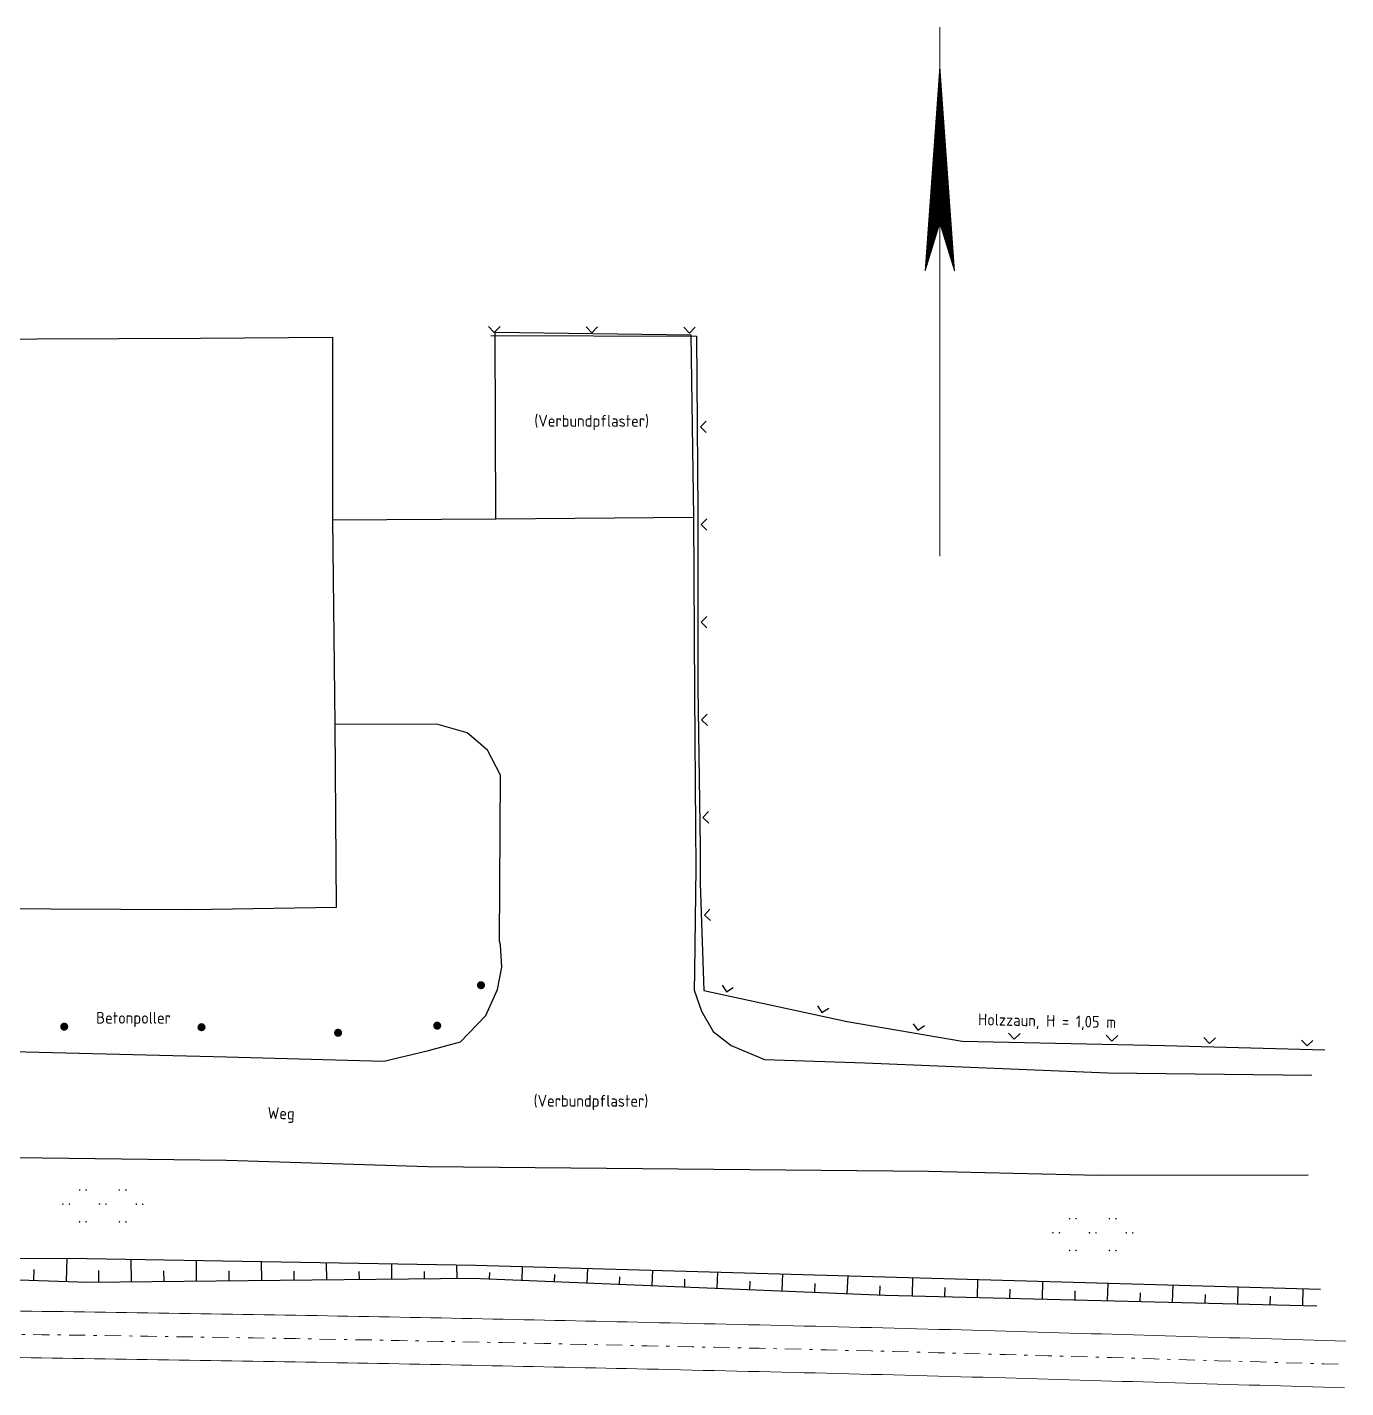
# Model space of a CAD drawing. Header units: metres. Extents: x 3570518 to 3570657, y 5731001 to 5731105.
# Drawn here: x 3570616.63 to 3570657.14, y 5731057.59 to 5731099.38 of the extents above; entities that cross this region are included whole.
import ezdxf
from ezdxf.enums import TextEntityAlignment as Align

# ---------------------------------------------------------------- set-up
doc = ezdxf.new("R2010")
doc.units = ezdxf.units.M
doc.header["$LTSCALE"] = 10
doc.header["$MEASUREMENT"] = 0
doc.linetypes.add('( Dashdot )', pattern=[1.001, 0.5, -0.25, 0.001, -0.25])
for name, color, linetype in [('VG-BLO-befestigte Flächen', 7, 'Continuous'), ('VG-BLO-Einfriedungen', 7, 'Continuous'), ('VG-BLO-Gleisschotter', 7, 'Continuous'), ('VG-BLO-Strassen_Wege', 7, 'Continuous'), ('VG-BLO-Vegetation', 7, 'Continuous')]:
    doc.layers.add(name, color=color, linetype=linetype)
doc.layers.add('VG-BLO-Gleise', color=7, linetype='Continuous', lineweight=20)
doc.styles.add('Style-isocp', font='isocp.shx')

# ---------------------------------------------------------------- blocks, each defined once
blk = doc.blocks.new('Poller')
at = {"layer": 'VG-BLO-Einfriedungen', "ltscale": 0.1}
h = blk.add_hatch(color=256, dxfattribs=at)
edge = h.paths.add_edge_path()
edge.add_arc((0, 0), 0.1, 0, 360)
blk = doc.blocks.new('106211')
at = {"layer": 'VG-BLO-Vegetation', "ltscale": 0.1}
h = blk.add_hatch(color=256, dxfattribs=at)
edge = h.paths.add_edge_path()
edge.add_arc((-1.422, 0.87), 0.05, 0, 360)
h = blk.add_hatch(color=256, dxfattribs=at)
edge = h.paths.add_edge_path()
edge.add_arc((-1.022, 0.87), 0.05, 0, 360)
h = blk.add_hatch(color=256, dxfattribs=at)
edge = h.paths.add_edge_path()
edge.add_arc((1.022, 0.87), 0.05, 0, 360)
h = blk.add_hatch(color=256, dxfattribs=at)
edge = h.paths.add_edge_path()
edge.add_arc((1.422, 0.87), 0.05, 0, 360)
h = blk.add_hatch(color=256, dxfattribs=at)
edge = h.paths.add_edge_path()
edge.add_arc((-2.447, 0), 0.05, 0, 360)
h = blk.add_hatch(color=256, dxfattribs=at)
edge = h.paths.add_edge_path()
edge.add_arc((-2.047, 0), 0.05, 0, 360)
h = blk.add_hatch(color=256, dxfattribs=at)
edge = h.paths.add_edge_path()
edge.add_arc((-0.2, 0), 0.05, 0, 360)
h = blk.add_hatch(color=256, dxfattribs=at)
edge = h.paths.add_edge_path()
edge.add_arc((0.2, 0), 0.05, 0, 360)
h = blk.add_hatch(color=256, dxfattribs=at)
edge = h.paths.add_edge_path()
edge.add_arc((2.059, 0), 0.05, 0, 360)
h = blk.add_hatch(color=256, dxfattribs=at)
edge = h.paths.add_edge_path()
edge.add_arc((2.459, 0), 0.05, 0, 360)
h = blk.add_hatch(color=256, dxfattribs=at)
edge = h.paths.add_edge_path()
edge.add_arc((-1.422, -1.086), 0.05, 0, 360)
h = blk.add_hatch(color=256, dxfattribs=at)
edge = h.paths.add_edge_path()
edge.add_arc((-1.022, -1.086), 0.05, 0, 360)
h = blk.add_hatch(color=256, dxfattribs=at)
edge = h.paths.add_edge_path()
edge.add_arc((1.022, -1.086), 0.05, 0, 360)
h = blk.add_hatch(color=256, dxfattribs=at)
edge = h.paths.add_edge_path()
edge.add_arc((1.422, -1.086), 0.05, 0, 360)
blk = doc.blocks.new('*U1')
at = {"color": 0, "linetype": 'ByBlock', "lineweight": -2}
for p, q in [((3400064.97, 5400134.79), (3400065.02, 5400134.86)), ((3400064.98, 5400134.88), (3400065.02, 5400134.88)), ((3400064.99, 5400135), (3400065.01, 5400135)), ((3400065.02, 5400134.89), (3400064.99, 5400134.94)), ((3400065, 5400135.12), (3400065, 5400135.12)), ((3400065, 5400135.07), (3400065, 5400135.09)), ((3400064.83, 5400132.79), (3400065.13, 5400133.31)), ((3400064.85, 5400133.07), (3400065.11, 5400133.53)), ((3400065.18, 5400132.61), (3400064.86, 5400133.17)), ((3400064.87, 5400133.36), (3400065.1, 5400133.75)), ((3400065.16, 5400132.89), (3400064.87, 5400133.39)), ((3400064.87, 5400133.38), (3400065.13, 5400133.38)), ((3400064.87, 5400133.25), (3400065.13, 5400133.25)), ((3400064.88, 5400133.5), (3400065.12, 5400133.5)), ((3400064.89, 5400133.64), (3400065.08, 5400133.97)), ((3400064.89, 5400133.62), (3400065.11, 5400133.62)), ((3400065.14, 5400133.18), (3400064.89, 5400133.61)), ((3400064.9, 5400133.75), (3400065.1, 5400133.75)), ((3400064.91, 5400133.93), (3400065.07, 5400134.2)), ((3400064.91, 5400133.88), (3400065.09, 5400133.88)), ((3400065.12, 5400133.46), (3400064.91, 5400133.83)), ((3400065.1, 5400133.75), (3400064.92, 5400134.05)), ((3400064.92, 5400134), (3400065.08, 5400134)), ((3400064.93, 5400134.21), (3400065.05, 5400134.42)), ((3400064.93, 5400134.12), (3400065.07, 5400134.12)), ((3400065.08, 5400134.03), (3400064.94, 5400134.28)), ((3400064.94, 5400134.25), (3400065.06, 5400134.25)), ((3400064.95, 5400134.5), (3400065.04, 5400134.64)), ((3400064.95, 5400134.5), (3400065.05, 5400134.5)), ((3400065.06, 5400134.32), (3400064.95, 5400134.5)), ((3400064.95, 5400134.38), (3400065.05, 5400134.38)), ((3400064.96, 5400134.62), (3400065.04, 5400134.62)), ((3400064.97, 5400134.75), (3400065.03, 5400134.75)), ((3400065.04, 5400134.61), (3400064.97, 5400134.72)), ((3400064.67, 5400130.51), (3400065.26, 5400131.53)), ((3400064.69, 5400130.79), (3400065.24, 5400131.75)), ((3400064.71, 5400131.08), (3400065.23, 5400131.97)), ((3400064.73, 5400131.36), (3400065.21, 5400132.19)), ((3400064.74, 5400131.5), (3400065.26, 5400131.5)), ((3400064.75, 5400131.65), (3400065.19, 5400132.42)), ((3400064.75, 5400131.62), (3400065.25, 5400131.62)), ((3400065.32, 5400130.61), (3400064.75, 5400131.61)), ((3400065.3, 5400130.9), (3400064.76, 5400131.83)), ((3400064.76, 5400131.75), (3400065.24, 5400131.75)), ((3400064.77, 5400131.93), (3400065.18, 5400132.64)), ((3400064.77, 5400131.88), (3400065.23, 5400131.88)), ((3400064.78, 5400132.12), (3400065.22, 5400132.12)), ((3400065.28, 5400131.18), (3400064.78, 5400132.05)), ((3400064.78, 5400132), (3400065.22, 5400132)), ((3400064.79, 5400132.22), (3400065.16, 5400132.86)), ((3400064.79, 5400132.25), (3400065.21, 5400132.25)), ((3400064.8, 5400132.38), (3400065.2, 5400132.38)), ((3400065.26, 5400131.47), (3400064.8, 5400132.28)), ((3400064.81, 5400132.5), (3400065.15, 5400133.08)), ((3400064.81, 5400132.5), (3400065.19, 5400132.5)), ((3400065.24, 5400131.75), (3400064.81, 5400132.5)), ((3400064.82, 5400132.62), (3400065.18, 5400132.62)), ((3400064.83, 5400132.75), (3400065.17, 5400132.75)), ((3400065.22, 5400132.04), (3400064.83, 5400132.72)), ((3400065.2, 5400132.32), (3400064.84, 5400132.94)), ((3400064.84, 5400132.88), (3400065.16, 5400132.88)), ((3400064.85, 5400133), (3400065.15, 5400133)), ((3400064.86, 5400133.12), (3400065.14, 5400133.12)), ((3400064.53, 5400128.51), (3400065.37, 5400129.97)), ((3400064.55, 5400128.79), (3400065.35, 5400130.19)), ((3400064.57, 5400129.08), (3400065.34, 5400130.41)), ((3400064.59, 5400129.36), (3400065.32, 5400130.64)), ((3400064.61, 5400129.65), (3400065.31, 5400130.86)), ((3400064.62, 5400129.88), (3400065.38, 5400129.88)), ((3400065.49, 5400128.33), (3400064.62, 5400129.83)), ((3400064.63, 5400129.94), (3400065.29, 5400131.08)), ((3400064.63, 5400130), (3400065.37, 5400130)), ((3400064.64, 5400130.12), (3400065.36, 5400130.12)), ((3400065.47, 5400128.61), (3400064.64, 5400130.05)), ((3400064.65, 5400130.22), (3400065.27, 5400131.3)), ((3400065.45, 5400128.9), (3400064.65, 5400130.27)), ((3400064.65, 5400130.25), (3400065.35, 5400130.25)), ((3400064.66, 5400130.38), (3400065.34, 5400130.38)), ((3400064.67, 5400130.5), (3400065.33, 5400130.5)), ((3400065.43, 5400129.18), (3400064.67, 5400130.5)), ((3400065.4, 5400129.47), (3400064.68, 5400130.72)), ((3400064.68, 5400130.62), (3400065.32, 5400130.62)), ((3400064.69, 5400130.75), (3400065.31, 5400130.75)), ((3400064.7, 5400131), (3400065.3, 5400131)), ((3400065.38, 5400129.76), (3400064.7, 5400130.94)), ((3400064.7, 5400130.88), (3400065.3, 5400130.88)), ((3400064.71, 5400131.12), (3400065.29, 5400131.12)), ((3400064.72, 5400131.25), (3400065.28, 5400131.25)), ((3400065.36, 5400130.04), (3400064.72, 5400131.16)), ((3400065.34, 5400130.33), (3400064.73, 5400131.39)), ((3400064.73, 5400131.38), (3400065.27, 5400131.38)), ((3400064.36, 5400126.23), (3400065.5, 5400128.19)), ((3400064.38, 5400126.51), (3400065.48, 5400128.41)), ((3400064.4, 5400126.8), (3400065.46, 5400128.63)), ((3400064.42, 5400127.08), (3400065.45, 5400128.86)), ((3400064.45, 5400127.37), (3400065.43, 5400129.08)), ((3400064.47, 5400127.65), (3400065.42, 5400129.3)), ((3400064.49, 5400127.94), (3400065.4, 5400129.52)), ((3400064.51, 5400128.22), (3400065.39, 5400129.75)), ((3400065.63, 5400126.33), (3400064.51, 5400128.27)), ((3400064.51, 5400128.25), (3400065.49, 5400128.25)), ((3400064.52, 5400128.38), (3400065.48, 5400128.38)), ((3400064.53, 5400128.62), (3400065.47, 5400128.62)), ((3400064.53, 5400128.5), (3400065.47, 5400128.5)), ((3400065.61, 5400126.62), (3400064.53, 5400128.49)), ((3400064.54, 5400128.75), (3400065.46, 5400128.75)), ((3400065.59, 5400126.9), (3400064.54, 5400128.72)), ((3400064.55, 5400128.88), (3400065.45, 5400128.88)), ((3400064.56, 5400129), (3400065.44, 5400129)), ((3400065.57, 5400127.19), (3400064.56, 5400128.94)), ((3400065.55, 5400127.47), (3400064.57, 5400129.16)), ((3400064.57, 5400129.12), (3400065.43, 5400129.12)), ((3400064.58, 5400129.25), (3400065.42, 5400129.25)), ((3400064.59, 5400129.38), (3400065.41, 5400129.38)), ((3400065.53, 5400127.76), (3400064.59, 5400129.38)), ((3400065.51, 5400128.04), (3400064.6, 5400129.61)), ((3400064.6, 5400129.5), (3400065.4, 5400129.5)), ((3400064.61, 5400129.62), (3400065.39, 5400129.62)), ((3400064.62, 5400129.75), (3400065.38, 5400129.75)), ((3400064.22, 5400124.23), (3400065.61, 5400126.63)), ((3400064.24, 5400124.52), (3400065.59, 5400126.85)), ((3400064.26, 5400124.8), (3400065.58, 5400127.08)), ((3400064.28, 5400125.09), (3400065.56, 5400127.3)), ((3400064.3, 5400125.37), (3400065.54, 5400127.52)), ((3400064.32, 5400125.66), (3400065.53, 5400127.74)), ((3400064.34, 5400125.94), (3400065.51, 5400127.97)), ((3400064.38, 5400126.5), (3400065.62, 5400126.5)), ((3400065.79, 5400124.05), (3400064.38, 5400126.49)), ((3400064.39, 5400126.62), (3400065.61, 5400126.62)), ((3400064.4, 5400126.75), (3400065.6, 5400126.75)), ((3400065.77, 5400124.33), (3400064.4, 5400126.71)), ((3400065.75, 5400124.62), (3400064.41, 5400126.94)), ((3400064.41, 5400126.88), (3400065.59, 5400126.88)), ((3400064.42, 5400127), (3400065.58, 5400127)), ((3400065.73, 5400124.91), (3400064.43, 5400127.16)), ((3400064.43, 5400127.12), (3400065.57, 5400127.12)), ((3400064.44, 5400127.25), (3400065.56, 5400127.25)), ((3400064.45, 5400127.5), (3400065.55, 5400127.5)), ((3400064.45, 5400127.38), (3400065.55, 5400127.38)), ((3400065.71, 5400125.19), (3400064.45, 5400127.38)), ((3400064.46, 5400127.62), (3400065.54, 5400127.62)), ((3400065.69, 5400125.48), (3400064.46, 5400127.6)), ((3400064.47, 5400127.75), (3400065.53, 5400127.75)), ((3400064.48, 5400127.88), (3400065.52, 5400127.88)), ((3400065.67, 5400125.76), (3400064.48, 5400127.83)), ((3400065.65, 5400126.05), (3400064.49, 5400128.05)), ((3400064.49, 5400128), (3400065.51, 5400128)), ((3400064.5, 5400128.12), (3400065.5, 5400128.12)), ((3400064.06, 5400121.95), (3400065.73, 5400124.85)), ((3400064.08, 5400122.23), (3400065.72, 5400125.07)), ((3400064.1, 5400122.52), (3400065.7, 5400125.3)), ((3400064.12, 5400122.8), (3400065.69, 5400125.52)), ((3400064.14, 5400123.09), (3400065.67, 5400125.74)), ((3400064.16, 5400123.37), (3400065.66, 5400125.96)), ((3400064.18, 5400123.66), (3400065.64, 5400126.19)), ((3400064.2, 5400123.94), (3400065.62, 5400126.41)), ((3400065.93, 5400122.05), (3400064.27, 5400124.93)), ((3400064.27, 5400124.88), (3400065.73, 5400124.88)), ((3400064.28, 5400125.12), (3400065.72, 5400125.12)), ((3400064.28, 5400125), (3400065.72, 5400125)), ((3400064.29, 5400125.25), (3400065.71, 5400125.25)), ((3400065.91, 5400122.34), (3400064.29, 5400125.16)), ((3400064.3, 5400125.38), (3400065.7, 5400125.38)), ((3400065.89, 5400122.62), (3400064.3, 5400125.38)), ((3400064.31, 5400125.5), (3400065.69, 5400125.5)), ((3400064.32, 5400125.62), (3400065.68, 5400125.62)), ((3400065.87, 5400122.91), (3400064.32, 5400125.6)), ((3400065.85, 5400123.19), (3400064.33, 5400125.82)), ((3400064.33, 5400125.75), (3400065.67, 5400125.75)), ((3400064.34, 5400125.88), (3400065.66, 5400125.88)), ((3400065.83, 5400123.48), (3400064.35, 5400126.05)), ((3400064.35, 5400126), (3400065.65, 5400126)), ((3400064.36, 5400126.12), (3400065.64, 5400126.12)), ((3400064.37, 5400126.38), (3400065.63, 5400126.38)), ((3400065.81, 5400123.76), (3400064.37, 5400126.27)), ((3400064.37, 5400126.25), (3400065.63, 5400126.25)), ((3400063.92, 5400119.95), (3400065.85, 5400123.29)), ((3400063.94, 5400120.24), (3400065.83, 5400123.52)), ((3400063.96, 5400120.52), (3400065.81, 5400123.74)), ((3400063.98, 5400120.81), (3400065.8, 5400123.96)), ((3400064, 5400121.09), (3400065.78, 5400124.18)), ((3400064.02, 5400121.38), (3400065.77, 5400124.41)), ((3400064.04, 5400121.66), (3400065.75, 5400124.63)), ((3400066.1, 5400119.77), (3400064.14, 5400123.15)), ((3400064.14, 5400123.12), (3400065.86, 5400123.12)), ((3400064.15, 5400123.25), (3400065.85, 5400123.25)), ((3400064.16, 5400123.38), (3400065.84, 5400123.38)), ((3400066.08, 5400120.06), (3400064.16, 5400123.38)), ((3400064.17, 5400123.5), (3400065.83, 5400123.5)), ((3400064.18, 5400123.62), (3400065.82, 5400123.62)), ((3400066.06, 5400120.34), (3400064.18, 5400123.6)), ((3400066.04, 5400120.63), (3400064.19, 5400123.82)), ((3400064.19, 5400123.75), (3400065.81, 5400123.75)), ((3400064.2, 5400124), (3400065.8, 5400124)), ((3400064.2, 5400123.88), (3400065.8, 5400123.88)), ((3400064.21, 5400124.12), (3400065.79, 5400124.12)), ((3400066.02, 5400120.91), (3400064.21, 5400124.04)), ((3400066, 5400121.2), (3400064.22, 5400124.27)), ((3400064.22, 5400124.25), (3400065.78, 5400124.25)), ((3400064.23, 5400124.38), (3400065.77, 5400124.38)), ((3400064.24, 5400124.5), (3400065.76, 5400124.5)), ((3400065.98, 5400121.48), (3400064.24, 5400124.49)), ((3400064.25, 5400124.62), (3400065.75, 5400124.62)), ((3400064.26, 5400124.75), (3400065.74, 5400124.75)), ((3400065.95, 5400121.77), (3400064.26, 5400124.71)), ((3400063.75, 5400117.67), (3400065.97, 5400121.51)), ((3400063.77, 5400117.95), (3400065.96, 5400121.74)), ((3400063.79, 5400118.24), (3400065.94, 5400121.96)), ((3400063.81, 5400118.52), (3400065.93, 5400122.18)), ((3400063.83, 5400118.81), (3400065.91, 5400122.4)), ((3400063.85, 5400119.09), (3400065.89, 5400122.63)), ((3400063.87, 5400119.38), (3400065.88, 5400122.85)), ((3400063.9, 5400119.67), (3400065.86, 5400123.07)), ((3400064.03, 5400121.62), (3400065.97, 5400121.62)), ((3400066.24, 5400117.77), (3400064.03, 5400121.6)), ((3400064.03, 5400121.5), (3400065.97, 5400121.5)), ((3400064.04, 5400121.75), (3400065.96, 5400121.75)), ((3400064.05, 5400121.88), (3400065.95, 5400121.88)), ((3400066.22, 5400118.06), (3400064.05, 5400121.82)), ((3400066.2, 5400118.34), (3400064.06, 5400122.04)), ((3400064.06, 5400122), (3400065.94, 5400122)), ((3400064.07, 5400122.12), (3400065.93, 5400122.12)), ((3400066.18, 5400118.63), (3400064.08, 5400122.26)), ((3400064.08, 5400122.25), (3400065.92, 5400122.25)), ((3400064.09, 5400122.38), (3400065.91, 5400122.38)), ((3400064.1, 5400122.5), (3400065.9, 5400122.5)), ((3400066.16, 5400118.91), (3400064.1, 5400122.49)), ((3400066.14, 5400119.2), (3400064.11, 5400122.71)), ((3400064.11, 5400122.62), (3400065.89, 5400122.62)), ((3400064.12, 5400122.88), (3400065.88, 5400122.88)), ((3400064.12, 5400122.75), (3400065.88, 5400122.75)), ((3400064.13, 5400123), (3400065.87, 5400123)), ((3400066.12, 5400119.48), (3400064.13, 5400122.93)), ((3400063.61, 5400115.67), (3400066.08, 5400119.96)), ((3400063.63, 5400115.96), (3400066.07, 5400120.18)), ((3400063.65, 5400116.24), (3400066.05, 5400120.4)), ((3400063.67, 5400116.53), (3400066.04, 5400120.62)), ((3400063.69, 5400116.81), (3400066.02, 5400120.85)), ((3400063.71, 5400117.1), (3400066, 5400121.07)), ((3400063.73, 5400117.38), (3400065.99, 5400121.29)), ((3400063.91, 5400119.88), (3400066.09, 5400119.88)), ((3400066.4, 5400115.49), (3400063.91, 5400119.82)), ((3400066.38, 5400115.78), (3400063.92, 5400120.04)), ((3400063.92, 5400120), (3400066.08, 5400120)), ((3400063.93, 5400120.12), (3400066.07, 5400120.12)), ((3400066.36, 5400116.06), (3400063.94, 5400120.26)), ((3400063.94, 5400120.25), (3400066.06, 5400120.25)), ((3400063.95, 5400120.5), (3400066.05, 5400120.5)), ((3400066.34, 5400116.35), (3400063.95, 5400120.48)), ((3400063.95, 5400120.38), (3400066.05, 5400120.38)), ((3400063.96, 5400120.62), (3400066.04, 5400120.62)), ((3400063.97, 5400120.75), (3400066.03, 5400120.75)), ((3400066.32, 5400116.63), (3400063.97, 5400120.71)), ((3400063.98, 5400120.88), (3400066.02, 5400120.88)), ((3400063.99, 5400121), (3400066.01, 5400121)), ((3400066.3, 5400116.92), (3400063.99, 5400120.93)), ((3400066.28, 5400117.2), (3400064, 5400121.15)), ((3400064, 5400121.12), (3400066, 5400121.12)), ((3400064.01, 5400121.25), (3400065.99, 5400121.25)), ((3400064.02, 5400121.38), (3400065.98, 5400121.38)), ((3400066.26, 5400117.49), (3400064.02, 5400121.37)), ((3400063.45, 5400113.39), (3400066.21, 5400118.18)), ((3400063.47, 5400113.67), (3400066.2, 5400118.4)), ((3400063.49, 5400113.96), (3400066.18, 5400118.62)), ((3400063.51, 5400114.24), (3400066.16, 5400118.84)), ((3400063.53, 5400114.53), (3400066.15, 5400119.07)), ((3400063.55, 5400114.82), (3400066.13, 5400119.29)), ((3400063.57, 5400115.1), (3400066.12, 5400119.51)), ((3400063.59, 5400115.39), (3400066.1, 5400119.73)), ((3400066.55, 5400113.49), (3400063.79, 5400118.26)), ((3400063.79, 5400118.25), (3400066.21, 5400118.25)), ((3400063.79, 5400118.12), (3400066.21, 5400118.12)), ((3400063.8, 5400118.38), (3400066.2, 5400118.38)), ((3400063.81, 5400118.5), (3400066.19, 5400118.5)), ((3400066.53, 5400113.78), (3400063.81, 5400118.48)), ((3400063.82, 5400118.62), (3400066.18, 5400118.62)), ((3400063.83, 5400118.75), (3400066.17, 5400118.75)), ((3400066.5, 5400114.06), (3400063.83, 5400118.7)), ((3400066.48, 5400114.35), (3400063.84, 5400118.93)), ((3400063.84, 5400118.88), (3400066.16, 5400118.88)), ((3400063.85, 5400119), (3400066.15, 5400119)), ((3400066.46, 5400114.63), (3400063.86, 5400119.15)), ((3400063.86, 5400119.12), (3400066.14, 5400119.12)), ((3400063.87, 5400119.38), (3400066.13, 5400119.38)), ((3400066.44, 5400114.92), (3400063.87, 5400119.37)), ((3400063.87, 5400119.25), (3400066.13, 5400119.25)), ((3400063.88, 5400119.5), (3400066.12, 5400119.5)), ((3400063.89, 5400119.62), (3400066.11, 5400119.62)), ((3400066.42, 5400115.21), (3400063.89, 5400119.59)), ((3400063.9, 5400119.75), (3400066.1, 5400119.75)), ((3400063.67, 5400116.5), (3400066.33, 5400116.5)), ((3400064.65, 5400114.78), (3400063.67, 5400116.48)), ((3400064.7, 5400114.95), (3400063.68, 5400116.7)), ((3400063.68, 5400116.62), (3400066.32, 5400116.62)), ((3400063.69, 5400116.75), (3400066.31, 5400116.75)), ((3400063.7, 5400117), (3400066.3, 5400117)), ((3400064.75, 5400115.11), (3400063.7, 5400116.92)), ((3400063.7, 5400116.88), (3400066.3, 5400116.88)), ((3400063.71, 5400117.12), (3400066.29, 5400117.12)), ((3400063.72, 5400117.25), (3400066.28, 5400117.25)), ((3400064.8, 5400115.27), (3400063.72, 5400117.15)), ((3400063.73, 5400117.38), (3400066.27, 5400117.38)), ((3400064.85, 5400115.44), (3400063.73, 5400117.37)), ((3400063.74, 5400117.5), (3400066.26, 5400117.5)), ((3400063.75, 5400117.62), (3400066.25, 5400117.62)), ((3400064.9, 5400115.6), (3400063.75, 5400117.59)), ((3400064.95, 5400115.77), (3400063.76, 5400117.81)), ((3400063.76, 5400117.75), (3400066.24, 5400117.75)), ((3400063.77, 5400117.88), (3400066.23, 5400117.88)), ((3400065, 5400115.93), (3400063.78, 5400118.04)), ((3400063.78, 5400118), (3400066.22, 5400118)), ((3400065.02, 5400115.87), (3400066.23, 5400117.95)), ((3400065.07, 5400115.71), (3400066.24, 5400117.73)), ((3400065.12, 5400115.54), (3400066.26, 5400117.51)), ((3400065.17, 5400115.38), (3400066.27, 5400117.29)), ((3400065.22, 5400115.21), (3400066.29, 5400117.06)), ((3400065.27, 5400115.05), (3400066.31, 5400116.84)), ((3400065.32, 5400114.89), (3400066.32, 5400116.62)), ((3400063.41, 5400112.82), (3400064.76, 5400115.17)), ((3400063.43, 5400113.1), (3400064.93, 5400115.7)), ((3400063.55, 5400114.88), (3400064.67, 5400114.88)), ((3400063.56, 5400115), (3400064.71, 5400115)), ((3400064.3, 5400113.64), (3400063.56, 5400114.92)), ((3400064.35, 5400113.8), (3400063.57, 5400115.14)), ((3400063.57, 5400115.12), (3400064.75, 5400115.12)), ((3400063.58, 5400115.25), (3400064.79, 5400115.25)), ((3400063.59, 5400115.38), (3400064.83, 5400115.38)), ((3400064.4, 5400113.96), (3400063.59, 5400115.37)), ((3400064.45, 5400114.13), (3400063.6, 5400115.59)), ((3400063.6, 5400115.5), (3400064.86, 5400115.5)), ((3400063.61, 5400115.62), (3400064.9, 5400115.62)), ((3400063.62, 5400115.88), (3400064.98, 5400115.88)), ((3400064.5, 5400114.29), (3400063.62, 5400115.81)), ((3400063.62, 5400115.75), (3400064.94, 5400115.75)), ((3400063.63, 5400116), (3400066.37, 5400116)), ((3400063.64, 5400116.12), (3400066.36, 5400116.12)), ((3400064.55, 5400114.46), (3400063.64, 5400116.03)), ((3400064.6, 5400114.62), (3400063.65, 5400116.26)), ((3400063.65, 5400116.25), (3400066.35, 5400116.25)), ((3400063.66, 5400116.38), (3400066.34, 5400116.38)), ((3400066.57, 5400113.21), (3400065.02, 5400115.89)), ((3400065.02, 5400115.88), (3400066.38, 5400115.88)), ((3400065.06, 5400115.75), (3400066.38, 5400115.75)), ((3400065.1, 5400115.62), (3400066.39, 5400115.62)), ((3400065.14, 5400115.5), (3400066.4, 5400115.5)), ((3400065.17, 5400115.38), (3400066.41, 5400115.38)), ((3400066.59, 5400112.92), (3400065.18, 5400115.37)), ((3400065.21, 5400115.25), (3400066.42, 5400115.25)), ((3400065.25, 5400115.12), (3400066.43, 5400115.12)), ((3400065.29, 5400115), (3400066.44, 5400115)), ((3400065.33, 5400114.88), (3400066.45, 5400114.88)), ((3400066.61, 5400112.64), (3400065.34, 5400114.84)), ((3400065.37, 5400114.72), (3400066.34, 5400116.4)), ((3400065.42, 5400114.56), (3400066.35, 5400116.17)), ((3400065.47, 5400114.4), (3400066.37, 5400115.95)), ((3400065.52, 5400114.23), (3400066.39, 5400115.73)), ((3400065.57, 5400114.07), (3400066.4, 5400115.51)), ((3400065.62, 5400113.9), (3400066.42, 5400115.28)), ((3400065.67, 5400113.74), (3400066.43, 5400115.06)), ((3400065.72, 5400113.58), (3400066.45, 5400114.84)), ((3400063.34, 5400111.96), (3400064.28, 5400113.59)), ((3400063.37, 5400112.25), (3400064.44, 5400114.11)), ((3400063.39, 5400112.53), (3400064.6, 5400114.64)), ((3400063.9, 5400112.33), (3400063.43, 5400113.14)), ((3400063.43, 5400113.12), (3400064.14, 5400113.12)), ((3400063.44, 5400113.25), (3400064.18, 5400113.25)), ((3400063.45, 5400113.5), (3400064.26, 5400113.5)), ((3400063.45, 5400113.38), (3400064.22, 5400113.38)), ((3400063.95, 5400112.49), (3400063.45, 5400113.36)), ((3400063.46, 5400113.62), (3400064.29, 5400113.62)), ((3400064, 5400112.65), (3400063.46, 5400113.59)), ((3400063.47, 5400113.75), (3400064.33, 5400113.75)), ((3400063.48, 5400113.88), (3400064.37, 5400113.88)), ((3400064.05, 5400112.82), (3400063.48, 5400113.81)), ((3400064.1, 5400112.98), (3400063.49, 5400114.03)), ((3400063.49, 5400114), (3400064.41, 5400114)), ((3400063.5, 5400114.12), (3400064.45, 5400114.12)), ((3400063.51, 5400114.25), (3400064.48, 5400114.25)), ((3400064.15, 5400113.15), (3400063.51, 5400114.25)), ((3400064.2, 5400113.31), (3400063.52, 5400114.48)), ((3400063.52, 5400114.38), (3400064.52, 5400114.38)), ((3400063.53, 5400114.5), (3400064.56, 5400114.5)), ((3400063.54, 5400114.75), (3400064.64, 5400114.75)), ((3400064.25, 5400113.47), (3400063.54, 5400114.7)), ((3400063.54, 5400114.62), (3400064.6, 5400114.62)), ((3400065.36, 5400114.75), (3400066.46, 5400114.75)), ((3400065.4, 5400114.62), (3400066.46, 5400114.62)), ((3400065.44, 5400114.5), (3400066.47, 5400114.5)), ((3400065.48, 5400114.38), (3400066.48, 5400114.38)), ((3400066.63, 5400112.35), (3400065.5, 5400114.31)), ((3400065.52, 5400114.25), (3400066.49, 5400114.25)), ((3400065.55, 5400114.12), (3400066.5, 5400114.12)), ((3400065.59, 5400114), (3400066.51, 5400114)), ((3400065.63, 5400113.88), (3400066.52, 5400113.88)), ((3400066.65, 5400112.07), (3400065.66, 5400113.78)), ((3400065.67, 5400113.75), (3400066.53, 5400113.75)), ((3400065.71, 5400113.62), (3400066.54, 5400113.62)), ((3400065.74, 5400113.5), (3400066.55, 5400113.5)), ((3400065.77, 5400113.41), (3400066.47, 5400114.62)), ((3400065.78, 5400113.38), (3400066.55, 5400113.38)), ((3400065.82, 5400113.25), (3400066.48, 5400114.39)), ((3400065.82, 5400113.25), (3400066.56, 5400113.25)), ((3400066.67, 5400111.78), (3400065.82, 5400113.25)), ((3400065.86, 5400113.12), (3400066.57, 5400113.12)), ((3400065.87, 5400113.09), (3400066.5, 5400114.17)), ((3400065.92, 5400112.92), (3400066.51, 5400113.95)), ((3400065.97, 5400112.76), (3400066.53, 5400113.73)), ((3400066.02, 5400112.59), (3400066.54, 5400113.5)), ((3400066.07, 5400112.43), (3400066.56, 5400113.28)), ((3400063.26, 5400110.82), (3400063.64, 5400111.47)), ((3400063.28, 5400111.11), (3400063.8, 5400112)), ((3400063.3, 5400111.39), (3400063.96, 5400112.53)), ((3400063.31, 5400111.5), (3400063.65, 5400111.5)), ((3400063.32, 5400111.68), (3400064.12, 5400113.06)), ((3400063.32, 5400111.62), (3400063.69, 5400111.62)), ((3400063.55, 5400111.18), (3400063.32, 5400111.58)), ((3400063.6, 5400111.35), (3400063.33, 5400111.81)), ((3400063.33, 5400111.75), (3400063.72, 5400111.75)), ((3400063.34, 5400111.88), (3400063.76, 5400111.88)), ((3400063.65, 5400111.51), (3400063.35, 5400112.03)), ((3400063.35, 5400112), (3400063.8, 5400112)), ((3400063.36, 5400112.12), (3400063.84, 5400112.12)), ((3400063.37, 5400112.38), (3400063.91, 5400112.38)), ((3400063.37, 5400112.25), (3400063.88, 5400112.25)), ((3400063.7, 5400111.67), (3400063.37, 5400112.25)), ((3400063.38, 5400112.5), (3400063.95, 5400112.5)), ((3400063.75, 5400111.84), (3400063.38, 5400112.47)), ((3400063.39, 5400112.62), (3400063.99, 5400112.62)), ((3400063.4, 5400112.75), (3400064.03, 5400112.75)), ((3400063.8, 5400112), (3400063.4, 5400112.7)), ((3400063.85, 5400112.16), (3400063.41, 5400112.92)), ((3400063.41, 5400112.88), (3400064.07, 5400112.88)), ((3400063.42, 5400113), (3400064.1, 5400113)), ((3400065.9, 5400113), (3400066.58, 5400113)), ((3400065.93, 5400112.88), (3400066.59, 5400112.88)), ((3400065.97, 5400112.75), (3400066.6, 5400112.75)), ((3400066.69, 5400111.5), (3400065.98, 5400112.72)), ((3400066.01, 5400112.62), (3400066.61, 5400112.62)), ((3400066.05, 5400112.5), (3400066.62, 5400112.5)), ((3400066.09, 5400112.38), (3400066.63, 5400112.38)), ((3400066.12, 5400112.27), (3400066.58, 5400113.06)), ((3400066.12, 5400112.25), (3400066.63, 5400112.25)), ((3400066.71, 5400111.21), (3400066.14, 5400112.19)), ((3400066.16, 5400112.12), (3400066.64, 5400112.12)), ((3400066.17, 5400112.1), (3400066.59, 5400112.84)), ((3400066.2, 5400112), (3400066.65, 5400112)), ((3400066.22, 5400111.94), (3400066.61, 5400112.61)), ((3400066.24, 5400111.88), (3400066.66, 5400111.88)), ((3400066.27, 5400111.78), (3400066.62, 5400112.39)), ((3400066.28, 5400111.75), (3400066.67, 5400111.75)), ((3400066.73, 5400110.93), (3400066.3, 5400111.67)), ((3400066.31, 5400111.62), (3400066.68, 5400111.62)), ((3400066.32, 5400111.61), (3400066.64, 5400112.17)), ((3400066.35, 5400111.5), (3400066.69, 5400111.5)), ((3400066.37, 5400111.45), (3400066.66, 5400111.95)), ((3400066.42, 5400111.28), (3400066.67, 5400111.73)), ((3400066.47, 5400111.12), (3400066.69, 5400111.5)), ((3400063.21, 5400110.12), (3400063.23, 5400110.12)), ((3400063.22, 5400110.25), (3400063.32, 5400110.41)), ((3400063.22, 5400110.25), (3400063.27, 5400110.25)), ((3400063.25, 5400110.2), (3400063.22, 5400110.25)), ((3400063.23, 5400110.38), (3400063.31, 5400110.38)), ((3400063.24, 5400110.54), (3400063.48, 5400110.94)), ((3400063.24, 5400110.5), (3400063.34, 5400110.5)), ((3400063.3, 5400110.36), (3400063.24, 5400110.47)), ((3400063.35, 5400110.53), (3400063.25, 5400110.69)), ((3400063.25, 5400110.62), (3400063.38, 5400110.62)), ((3400063.26, 5400110.75), (3400063.42, 5400110.75)), ((3400063.4, 5400110.69), (3400063.27, 5400110.92)), ((3400063.27, 5400110.88), (3400063.46, 5400110.88)), ((3400063.28, 5400111), (3400063.5, 5400111)), ((3400063.29, 5400111.25), (3400063.57, 5400111.25)), ((3400063.45, 5400110.85), (3400063.29, 5400111.14)), ((3400063.29, 5400111.12), (3400063.53, 5400111.12)), ((3400063.3, 5400111.38), (3400063.61, 5400111.38)), ((3400063.5, 5400111.02), (3400063.3, 5400111.36)), ((3400066.39, 5400111.38), (3400066.7, 5400111.38)), ((3400066.43, 5400111.25), (3400066.71, 5400111.25)), ((3400066.75, 5400110.64), (3400066.46, 5400111.14)), ((3400066.47, 5400111.12), (3400066.71, 5400111.12)), ((3400066.5, 5400111), (3400066.72, 5400111)), ((3400066.52, 5400110.96), (3400066.7, 5400111.28)), ((3400066.54, 5400110.88), (3400066.73, 5400110.88)), ((3400066.57, 5400110.79), (3400066.72, 5400111.06)), ((3400066.58, 5400110.75), (3400066.74, 5400110.75)), ((3400066.62, 5400110.63), (3400066.74, 5400110.84)), ((3400066.62, 5400110.62), (3400066.75, 5400110.62)), ((3400066.77, 5400110.36), (3400066.62, 5400110.61)), ((3400066.66, 5400110.5), (3400066.76, 5400110.5)), ((3400066.67, 5400110.47), (3400066.75, 5400110.61)), ((3400066.69, 5400110.38), (3400066.77, 5400110.38)), ((3400066.72, 5400110.3), (3400066.77, 5400110.39)), ((3400066.73, 5400110.25), (3400066.78, 5400110.25)), ((3400066.77, 5400110.14), (3400066.78, 5400110.17)), ((3400066.77, 5400110.12), (3400066.79, 5400110.12)), ((3400066.79, 5400110.07), (3400066.78, 5400110.08))]:
    blk.add_line(p, q, dxfattribs=at)
blk = doc.blocks.new('Nordpfeil')
at = {"color": 7, "lineweight": 0}
for p, q in [((0, 0), (0.004, -16.25)), ((0, -1.215), (-0.446, -7.485)), ((0.45, -7.485), (0, -1.215)), ((-0.446, -7.485), (0.001, -6.014)), ((0.001, -6.014), (0.45, -7.485))]:
    blk.add_line(p, q, dxfattribs=at)
at = {"color": 7, "lineweight": 0, "xscale": 0.25, "yscale": 0.25, "zscale": 0.25, "rotation": 0.01355637053760961}
blk.add_blockref('*U1', (-849696.803, -1350236.079), dxfattribs=at)
blk = doc.blocks.new('Zaun')
at = {"layer": 'VG-BLO-Einfriedungen', "ltscale": 0.1, "flags": 128}
blk.add_lwpolyline([(-0.177, 0.176), (0, 0), (0.176, 0.177)], dxfattribs=at)

msp = doc.modelspace()

# ---------------------------------------------------------------- linework, layer by layer
at = {"layer": 'VG-BLO-befestigte Flächen', "ltscale": 0.1}
msp.add_line((3570631.025, 5731084.282), (3570637.094, 5731084.33), dxfattribs=at)
at = {"layer": 'VG-BLO-befestigte Flächen', "ltscale": 0.1, "flags": 128}
for points in [[(3570605.382, 5731089.693), (3570610.88, 5731089.745), (3570616.93, 5731089.806), (3570621.956, 5731089.829), (3570626.007, 5731089.863), (3570626.006, 5731084.252), (3570626.074, 5731077.959), (3570626.116, 5731072.345), (3570621.659, 5731072.267), (3570615.195, 5731072.299), (3570609.966, 5731072.239), (3570605.411, 5731072.145), (3570605.398, 5731077.77), (3570605.418, 5731084.307), (3570605.382, 5731089.693)], [(3570631.025, 5731084.282), (3570631, 5731090.012), (3570637.016, 5731089.927), (3570637.094, 5731084.33)]]:
    msp.add_lwpolyline(points, dxfattribs=at)
at = {"layer": 'VG-BLO-Einfriedungen', "ltscale": 0.1, "flags": 128}
msp.add_lwpolyline([(3570630.866, 5731089.907), (3570637.193, 5731089.886), (3570637.229, 5731084.462), (3570637.229, 5731079.104), (3570637.301, 5731074.198), (3570637.299, 5731073.083), (3570637.414, 5731069.796), (3570641.815, 5731068.841), (3570645.347, 5731068.233), (3570651.57, 5731068.102), (3570656.496, 5731067.974)], dxfattribs=at)
at = {"layer": 'VG-BLO-Gleise', "ltscale": 0.1}
for points, knots in [([(3570520.003, 5731059.248), (3570523.704, 5731059.344), (3570527.406, 5731059.44), (3570531.107, 5731059.536), (3570534.799, 5731059.632), (3570538.491, 5731059.701), (3570542.183, 5731059.769), (3570545.871, 5731059.837), (3570549.559, 5731059.897), (3570553.247, 5731059.948), (3570556.49, 5731059.993), (3570559.734, 5731060.03), (3570562.977, 5731060.061), (3570566.522, 5731060.094), (3570570.066, 5731060.122), (3570573.611, 5731060.14), (3570577.01, 5731060.157), (3570580.41, 5731060.171), (3570583.809, 5731060.173), (3570584.423, 5731060.173), (3570585.037, 5731060.173), (3570585.651, 5731060.173), (3570588.338, 5731060.172), (3570591.024, 5731060.171), (3570593.711, 5731060.167), (3570594.593, 5731060.166), (3570595.475, 5731060.16), (3570596.357, 5731060.154), (3570599.361, 5731060.134), (3570602.365, 5731060.111), (3570605.369, 5731060.081), (3570608.624, 5731060.048), (3570611.879, 5731060.007), (3570615.134, 5731059.963), (3570618.6, 5731059.916), (3570622.065, 5731059.865), (3570625.531, 5731059.804), (3570628.919, 5731059.744), (3570632.306, 5731059.672), (3570635.694, 5731059.595), (3570639.363, 5731059.512), (3570643.032, 5731059.432), (3570646.7, 5731059.326), (3570650.179, 5731059.225), (3570653.658, 5731059.124), (3570657.137, 5731059.023)], [0, 0, 0, 0, 0.080987, 0.080987, 0.080987, 0.16176, 0.16176, 0.16176, 0.242439, 0.242439, 0.242439, 0.313385, 0.313385, 0.313385, 0.39092, 0.39092, 0.39092, 0.465275, 0.465275, 0.465275, 0.478705, 0.478705, 0.478705, 0.537471, 0.537471, 0.537471, 0.556763, 0.556763, 0.556763, 0.622472, 0.622472, 0.622472, 0.693674, 0.693674, 0.693674, 0.769488, 0.769488, 0.769488, 0.843602, 0.843602, 0.843602, 0.923871, 0.923871, 0.923871, 1, 1, 1, 1]), ([(3570520.063, 5731057.813), (3570523.762, 5731057.908), (3570527.462, 5731058.003), (3570531.161, 5731058.098), (3570534.851, 5731058.193), (3570538.542, 5731058.263), (3570542.233, 5731058.332), (3570545.918, 5731058.401), (3570549.603, 5731058.462), (3570553.289, 5731058.513), (3570556.53, 5731058.558), (3570559.77, 5731058.596), (3570563.011, 5731058.626), (3570566.555, 5731058.659), (3570570.1, 5731058.687), (3570573.644, 5731058.704), (3570577.045, 5731058.72), (3570580.447, 5731058.731), (3570583.848, 5731058.736), (3570584.449, 5731058.737), (3570585.05, 5731058.737), (3570585.651, 5731058.737), (3570588.336, 5731058.736), (3570591.021, 5731058.732), (3570593.706, 5731058.725), (3570594.594, 5731058.723), (3570595.481, 5731058.72), (3570596.368, 5731058.715), (3570599.367, 5731058.7), (3570602.366, 5731058.678), (3570605.365, 5731058.649), (3570608.618, 5731058.618), (3570611.871, 5731058.577), (3570615.124, 5731058.532), (3570618.586, 5731058.485), (3570622.048, 5731058.432), (3570625.51, 5731058.371), (3570628.9, 5731058.311), (3570632.289, 5731058.24), (3570635.678, 5731058.163), (3570639.348, 5731058.079), (3570643.017, 5731057.996), (3570646.686, 5731057.89), (3570650.157, 5731057.789), (3570653.627, 5731057.689), (3570657.098, 5731057.588)], [0, 0, 0, 0, 0.081001, 0.081001, 0.081001, 0.161804, 0.161804, 0.161804, 0.242482, 0.242482, 0.242482, 0.313422, 0.313422, 0.313422, 0.391006, 0.391006, 0.391006, 0.465457, 0.465457, 0.465457, 0.478616, 0.478616, 0.478616, 0.537386, 0.537386, 0.537386, 0.556807, 0.556807, 0.556807, 0.622454, 0.622454, 0.622454, 0.693664, 0.693664, 0.693664, 0.769452, 0.769452, 0.769452, 0.843657, 0.843657, 0.843657, 0.923999, 0.923999, 0.923999, 1, 1, 1, 1])]:
    msp.add_open_spline(points, degree=3, knots=knots, dxfattribs=at)
at = {"layer": 'VG-BLO-Gleise', "linetype": '( Dashdot )', "lineweight": 0, "ltscale": 0.1}
msp.add_open_spline([(3570520.022, 5731058.531), (3570523.722, 5731058.627), (3570527.423, 5731058.723), (3570531.124, 5731058.819), (3570534.814, 5731058.914), (3570538.505, 5731058.983), (3570542.196, 5731059.052), (3570545.883, 5731059.12), (3570549.57, 5731059.18), (3570553.257, 5731059.231), (3570556.499, 5731059.275), (3570559.741, 5731059.313), (3570562.984, 5731059.344), (3570566.527, 5731059.377), (3570570.071, 5731059.405), (3570573.615, 5731059.423), (3570577.013, 5731059.44), (3570580.412, 5731059.454), (3570583.81, 5731059.456), (3570584.424, 5731059.456), (3570585.037, 5731059.456), (3570585.651, 5731059.456), (3570588.337, 5731059.455), (3570591.023, 5731059.454), (3570593.709, 5731059.45), (3570594.59, 5731059.448), (3570595.471, 5731059.442), (3570596.352, 5731059.437), (3570599.356, 5731059.417), (3570602.359, 5731059.394), (3570605.362, 5731059.364), (3570608.616, 5731059.331), (3570611.87, 5731059.289), (3570615.124, 5731059.246), (3570618.589, 5731059.199), (3570622.054, 5731059.148), (3570625.518, 5731059.087), (3570628.905, 5731059.027), (3570632.291, 5731058.954), (3570635.678, 5731058.878), (3570639.346, 5731058.795), (3570643.014, 5731058.715), (3570646.681, 5731058.609), (3570650.159, 5731058.508), (3570653.638, 5731058.407), (3570657.116, 5731058.306)], degree=3, knots=[0, 0, 0, 0, 0.080997, 0.080997, 0.080997, 0.161768, 0.161768, 0.161768, 0.242446, 0.242446, 0.242446, 0.31339, 0.31339, 0.31339, 0.390925, 0.390925, 0.390925, 0.465281, 0.465281, 0.465281, 0.478705, 0.478705, 0.478705, 0.537475, 0.537475, 0.537475, 0.556753, 0.556753, 0.556753, 0.622462, 0.622462, 0.622462, 0.693666, 0.693666, 0.693666, 0.76948, 0.76948, 0.76948, 0.843591, 0.843591, 0.843591, 0.923862, 0.923862, 0.923862, 1, 1, 1, 1], dxfattribs=at)
at = {"layer": 'VG-BLO-Gleisschotter', "ltscale": 0.1}
for p, q in [((3570617.833, 5731060.851), (3570617.857, 5731061.557)), ((3570619.832, 5731060.842), (3570619.825, 5731061.532)), ((3570621.832, 5731060.863), (3570621.825, 5731061.498)), ((3570623.832, 5731060.884), (3570623.826, 5731061.463)), ((3570625.832, 5731060.905), (3570625.826, 5731061.429)), ((3570616.833, 5731060.885), (3570616.845, 5731061.222)), ((3570618.832, 5731060.832), (3570618.828, 5731061.191)), ((3570620.832, 5731060.853), (3570620.829, 5731061.184)), ((3570622.832, 5731060.874), (3570622.829, 5731061.177)), ((3570624.832, 5731060.895), (3570624.829, 5731061.17)), ((3570626.832, 5731060.916), (3570626.829, 5731061.164)), ((3570627.832, 5731060.926), (3570627.827, 5731061.394)), ((3570628.832, 5731060.936), (3570628.829, 5731061.157)), ((3570629.832, 5731060.947), (3570629.827, 5731061.36)), ((3570630.831, 5731060.931), (3570630.839, 5731061.134)), ((3570631.83, 5731060.89), (3570631.847, 5731061.31)), ((3570632.829, 5731060.85), (3570632.838, 5731061.066)), ((3570633.829, 5731060.809), (3570633.847, 5731061.254)), ((3570635.827, 5731060.728), (3570635.846, 5731061.198)), ((3570637.825, 5731060.647), (3570637.845, 5731061.142)), ((3570639.824, 5731060.566), (3570639.845, 5731061.087)), ((3570641.822, 5731060.484), (3570641.844, 5731061.031)), ((3570634.828, 5731060.768), (3570634.837, 5731060.997)), ((3570636.826, 5731060.687), (3570636.836, 5731060.929)), ((3570638.824, 5731060.606), (3570638.835, 5731060.86)), ((3570640.823, 5731060.525), (3570640.834, 5731060.792)), ((3570642.821, 5731060.444), (3570642.833, 5731060.723)), ((3570643.821, 5731060.416), (3570643.835, 5731060.975)), ((3570644.82, 5731060.391), (3570644.827, 5731060.669)), ((3570645.82, 5731060.366), (3570645.834, 5731060.918)), ((3570646.82, 5731060.341), (3570646.827, 5731060.615)), ((3570647.82, 5731060.316), (3570647.833, 5731060.861)), ((3570649.819, 5731060.266), (3570649.832, 5731060.804)), ((3570651.818, 5731060.216), (3570651.832, 5731060.748)), ((3570653.818, 5731060.166), (3570653.831, 5731060.691)), ((3570655.817, 5731060.116), (3570655.83, 5731060.634)), ((3570648.819, 5731060.291), (3570648.826, 5731060.562)), ((3570650.819, 5731060.241), (3570650.825, 5731060.509)), ((3570652.818, 5731060.191), (3570652.825, 5731060.455)), ((3570654.817, 5731060.141), (3570654.824, 5731060.402))]:
    msp.add_line(p, q, dxfattribs=at)
at = {"layer": 'VG-BLO-Gleisschotter', "ltscale": 0.1, "flags": 128}
for points in [[(3570593.09, 5731061.415), (3570593.403, 5731061.447), (3570601.088, 5731061.594), (3570607.295, 5731061.582), (3570618.454, 5731061.556), (3570630.404, 5731061.35), (3570642.98, 5731060.999), (3570656.365, 5731060.619)], [(3570593.09, 5731061.415), (3570593.43, 5731060.935), (3570601.169, 5731061.044), (3570607.292, 5731061.212), (3570618.493, 5731060.828), (3570630.31, 5731060.952), (3570642.987, 5731060.437), (3570656.248, 5731060.105)]]:
    msp.add_lwpolyline(points, dxfattribs=at)
at = {"layer": 'VG-BLO-Strassen_Wege', "ltscale": 0.1, "flags": 128}
for points in [[(3570626.006, 5731084.252), (3570631.025, 5731084.282), (3570637.094, 5731084.33), (3570637.13, 5731078.891), (3570637.162, 5731074.803), (3570637.167, 5731073.573), (3570637.128, 5731070.364), (3570637.122, 5731069.8), (3570637.347, 5731069.153), (3570637.7, 5731068.53), (3570638.252, 5731068.1), (3570639.282, 5731067.671), (3570642.364, 5731067.566), (3570649.831, 5731067.266), (3570656.095, 5731067.193)], [(3570601.253, 5731068.249), (3570606.881, 5731068.179), (3570614.517, 5731067.96), (3570622.753, 5731067.751), (3570627.586, 5731067.62), (3570628.958, 5731067.948), (3570629.944, 5731068.218), (3570630.713, 5731069.027), (3570631.073, 5731069.818), (3570631.205, 5731070.512), (3570631.164, 5731071.196), (3570631.135, 5731071.303), (3570631.168, 5731076.408), (3570630.771, 5731077.17), (3570630.148, 5731077.71), (3570629.212, 5731077.973), (3570626.074, 5731077.959)], [(3570601.206, 5731064.875), (3570606.999, 5731064.827), (3570614.674, 5731064.684), (3570622.753, 5731064.575), (3570628.933, 5731064.384), (3570644.315, 5731064.239), (3570649.535, 5731064.118), (3570655.977, 5731064.133)]]:
    msp.add_lwpolyline(points, dxfattribs=at)

# ---------------------------------------------------------------- block references
at = {"color": 7, "lineweight": 0}
msp.add_blockref('Nordpfeil', (3570644.663, 5731099.381), dxfattribs=at)
at = {"layer": 'VG-BLO-Einfriedungen', "ltscale": 0.1}
for p, rotation in [((3570630.976, 5731090.007), 359.809829784824), ((3570633.976, 5731089.997), 359.809829784824), ((3570636.976, 5731089.987), 359.809829784824), ((3570637.311, 5731087.104), 270.3802761385226), ((3570637.329, 5731084.104), 270), ((3570637.329, 5731081.104), 270), ((3570637.344, 5731078.105), 270.8408071731267), ((3570637.388, 5731075.106), 270.8408071731267), ((3570637.433, 5731072.109), 272.003750595311), ((3570638.109, 5731069.747), 347.7568477279061), ((3570641.041, 5731069.111), 347.7568477279061), ((3570643.986, 5731068.569), 350.2328040444307), ((3570646.951, 5731068.299), 358.7940480946834), ((3570649.95, 5731068.236), 358.7940480946834), ((3570652.95, 5731068.166), 358.5115286642386), ((3570655.949, 5731068.088), 358.5115286642386)]:
    msp.add_blockref('Zaun', p, dxfattribs=dict(at, rotation=rotation))
at = {"layer": 'VG-BLO-Einfriedungen', "ltscale": 0.1, "xscale": 1.25, "yscale": 1.25, "zscale": 1.25, "rotation": 359.9366361167615}
for p in [(3570630.569, 5731069.953), (3570617.765, 5731068.681), (3570621.983, 5731068.664), (3570626.178, 5731068.493), (3570629.224, 5731068.711)]:
    msp.add_blockref('Poller', p, dxfattribs=at)
at = {"layer": 'VG-BLO-Vegetation', "ltscale": 0.1, "xscale": 0.5, "yscale": 0.5, "zscale": 0.5, "rotation": 359.9366361167615}
for p in [(3570618.948, 5731063.229), (3570649.363, 5731062.348)]:
    msp.add_blockref('106211', p, dxfattribs=at)

# ---------------------------------------------------------------- texts
at = {"layer": 'VG-BLO-befestigte Flächen', "style": 'Style-isocp'}
for p in [(3570633.969, 5731087.291), (3570633.946, 5731066.404)]:
    msp.add_text('(Verbundpflaster)', height=0.36, rotation=359.9366, dxfattribs=at).set_placement(p, align=Align.MIDDLE_CENTER)
at = {"layer": 'VG-BLO-Einfriedungen', "style": 'Style-isocp'}
for s, rotation, p in [('Betonpoller', 359.9366, (3570619.894, 5731068.953)), ('Holzzaun, H = 1,05 m', 358.794, (3570647.962, 5731068.862))]:
    msp.add_text(s, height=0.36, rotation=rotation, dxfattribs=at).set_placement(p, align=Align.MIDDLE_CENTER)
at = {"layer": 'VG-BLO-Strassen_Wege', "linetype": 'Continuous', "lineweight": 13, "style": 'Style-isocp'}
msp.add_text('Weg', height=0.36, rotation=358.2298, dxfattribs=at).set_placement((3570624.429, 5731066.021), align=Align.MIDDLE_CENTER)

doc.saveas('drawing.dxf')
